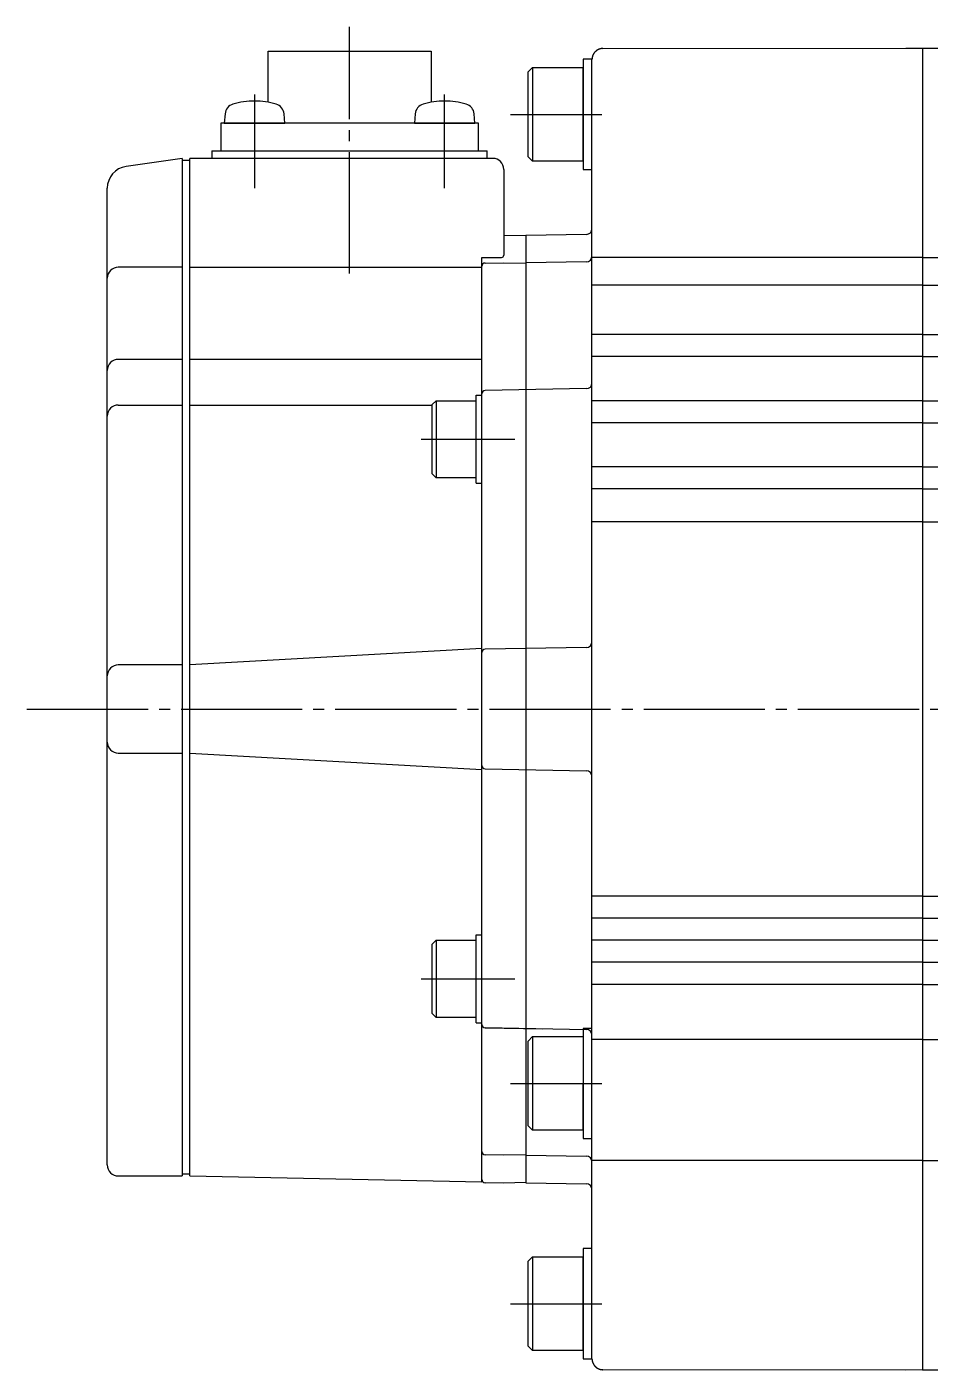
# Model space of a CAD drawing. Extents: x 0 to 707, y 0 to 380.
# Drawn here: x 201.4 to 283.4, y 203.9 to 325.9 of the extents above; entities that cross this region are included whole.
import ezdxf

# ---------------------------------------------------------------- set-up
doc = ezdxf.new("R2010")
doc.units = 0
doc.linetypes.add('DASH_CENTER', pattern=[14, 11, -1, 1, -1])
doc.layers.get('0').update_dxf_attribs({"linetype": 'CONTINUOUS'})
doc.layers.add('1', color=7, linetype='CONTINUOUS')

msp = doc.modelspace()

# ---------------------------------------------------------------- linework, layer by layer
at = {"color": 1, "linetype": 'DASH_CENTER'}
for p, q in [((230.72, 303.48), (230.72, 325.87)), ((222.09, 319.73), (222.09, 311.23)), ((239.35, 311.23), (239.35, 319.73)), ((245.34, 317.93), (253.61, 317.93)), ((237.22, 288.43), (245.72, 288.43)), ((201.42, 263.93), (475.72, 263.93)), ((237.22, 239.43), (245.72, 239.43)), ((245.34, 229.93), (253.61, 229.93)), ((245.34, 209.93), (253.61, 209.93))]:
    msp.add_line(p, q, dxfattribs=at)
at = {"color": 7, "linetype": 'CONTINUOUS'}
for p, q in [((223.32, 319.02), (223.32, 323.68)), ((223.32, 323.68), (238.12, 323.68)), ((238.12, 323.68), (238.12, 319.02)), ((253.71, 323.91), (281.22, 323.95)), ((281.22, 323.95), (282.72, 323.93)), ((282.72, 323.93), (282.72, 203.93)), ((282.72, 323.93), (406.72, 323.93)), ((247.32, 322.18), (246.92, 321.78)), ((247.32, 322.18), (247.32, 313.68)), ((247.32, 322.18), (251.92, 322.18)), ((251.92, 322.93), (251.92, 312.93)), ((252.72, 322.93), (251.92, 322.93)), ((251.92, 317.93), (251.92, 322.18)), ((252.72, 263.93), (252.72, 322.91)), ((246.92, 314.08), (246.92, 321.78)), ((219.42, 317.97), (219.34, 317.13)), ((224.84, 317.13), (224.77, 317.97)), ((236.68, 317.97), (236.6, 317.13)), ((242.1, 317.13), (242.03, 317.97)), ((251.92, 313.68), (251.92, 317.93)), ((219.02, 317.13), (219.02, 314.63)), ((242.42, 317.13), (219.02, 317.13)), ((219.34, 317.13), (224.84, 317.13)), ((236.6, 317.13), (242.1, 317.13)), ((242.42, 314.63), (242.42, 317.13)), ((215.52, 313.93), (210.44, 313.2)), ((215.52, 313.93), (215.52, 221.53)), ((216.22, 313.73), (215.52, 313.73)), ((216.22, 221.53), (216.22, 313.93)), ((243.72, 313.93), (216.22, 313.93)), ((218.22, 314.63), (243.22, 314.63)), ((218.22, 314.63), (218.22, 313.93)), ((243.22, 313.93), (243.22, 314.63)), ((246.92, 314.08), (247.32, 313.68)), ((251.92, 313.68), (247.32, 313.68)), ((244.72, 312.93), (244.72, 305.13)), ((251.92, 312.93), (252.72, 312.93)), ((208.72, 222.53), (208.72, 311.22)), ((252.72, 220.32), (252.72, 307.53)), ((244.72, 306.96), (246.72, 306.93)), ((252.23, 307.03), (246.72, 306.93)), ((246.72, 306.93), (246.72, 229.43)), ((215.52, 304.05), (209.72, 304.05)), ((216.22, 304.05), (242.72, 304.05)), ((242.72, 221), (242.72, 304.93)), ((242.72, 304.93), (244.52, 304.93)), ((243.02, 304.43), (244.72, 304.46)), ((244.72, 304.46), (246.72, 304.43)), ((252.23, 304.54), (246.72, 304.44)), ((282.72, 304.93), (406.72, 304.93)), ((282.72, 302.43), (406.72, 302.43)), ((246.72, 298.43), (246.72, 220.92)), ((282.72, 297.93), (406.72, 297.93)), ((215.52, 295.68), (209.72, 295.68)), ((242.72, 295.68), (216.22, 295.68)), ((282.72, 295.93), (406.72, 295.93)), ((252.23, 293.02), (243.02, 292.86)), ((209.72, 291.53), (215.52, 291.53)), ((216.22, 291.53), (238.22, 291.53)), ((238.57, 291.93), (238.22, 291.58)), ((238.22, 285.28), (238.22, 291.58)), ((238.57, 291.93), (238.57, 284.93)), ((238.57, 291.93), (242.22, 291.93)), ((242.22, 284.43), (242.22, 292.43)), ((242.22, 292.43), (242.72, 292.43)), ((282.72, 291.93), (406.72, 291.93)), ((282.72, 289.93), (406.72, 289.93)), ((282.72, 285.93), (406.72, 285.93)), ((238.22, 285.28), (238.57, 284.93)), ((242.22, 284.93), (238.57, 284.93)), ((242.22, 284.43), (242.72, 284.43)), ((282.72, 283.93), (406.72, 283.93)), ((282.72, 280.93), (406.72, 280.93)), ((242.72, 269.43), (216.22, 267.93)), ((252.23, 269.52), (243.02, 269.36)), ((215.52, 267.93), (209.72, 267.93)), ((252.72, 204.94), (252.72, 263.93)), ((209.72, 259.93), (215.52, 259.93)), ((216.22, 259.93), (242.72, 258.43)), ((243.02, 258.49), (252.23, 258.33)), ((282.72, 246.93), (406.72, 246.93)), ((282.72, 244.93), (406.72, 244.93)), ((238.57, 242.93), (238.22, 242.58)), ((238.57, 242.93), (242.22, 242.93)), ((238.57, 242.93), (238.57, 235.93)), ((242.22, 243.43), (242.72, 243.43)), ((242.22, 235.43), (242.22, 243.43)), ((282.72, 242.93), (406.72, 242.93)), ((238.22, 236.28), (238.22, 242.58)), ((282.72, 240.93), (406.72, 240.93)), ((282.72, 238.93), (406.72, 238.93)), ((238.22, 236.28), (238.57, 235.93)), ((242.22, 235.93), (238.57, 235.93)), ((242.22, 235.43), (242.72, 235.43)), ((243.02, 235.01), (252.23, 234.84)), ((243.02, 234.99), (248.22, 234.9)), ((252.72, 234.93), (251.92, 234.93)), ((251.92, 234.93), (251.92, 224.93)), ((247.32, 234.18), (246.92, 233.78)), ((246.92, 226.08), (246.92, 233.78)), ((247.32, 234.18), (251.92, 234.18)), ((247.32, 234.18), (247.32, 225.68)), ((282.72, 233.92), (406.72, 233.92)), ((251.92, 225.68), (251.92, 229.93)), ((246.92, 226.08), (247.32, 225.68)), ((251.92, 225.68), (247.32, 225.68)), ((251.92, 224.93), (252.72, 224.93)), ((244.72, 223.41), (243.02, 223.44)), ((246.72, 223.44), (244.72, 223.41)), ((246.72, 223.43), (252.23, 223.33)), ((282.72, 222.93), (406.72, 222.93)), ((209.72, 221.53), (215.52, 221.53)), ((215.52, 221.73), (216.22, 221.73)), ((216.22, 221.53), (242.72, 221)), ((244.72, 220.89), (243.02, 220.92)), ((246.72, 220.93), (244.72, 220.89)), ((246.72, 220.92), (252.23, 220.82)), ((252.72, 214.93), (251.92, 214.93)), ((251.92, 214.93), (251.92, 204.93)), ((247.32, 214.18), (246.92, 213.78)), ((246.92, 206.08), (246.92, 213.78)), ((247.32, 214.18), (251.92, 214.18)), ((247.32, 214.18), (247.32, 205.68)), ((251.92, 209.93), (251.92, 214.18)), ((251.92, 205.68), (251.92, 209.93)), ((246.92, 206.08), (247.32, 205.68)), ((251.92, 205.68), (247.32, 205.68)), ((251.92, 204.93), (252.72, 204.93)), ((281.22, 203.9), (253.71, 203.94)), ((282.72, 203.93), (281.22, 203.9)), ((282.72, 203.93), (406.72, 203.93))]:
    msp.add_line(p, q, dxfattribs=at)
for points in [[(253.71, 323.91, 0), (253.69, 323.91, 0), (253.68, 323.91, 0), (253.67, 323.91, 0), (253.66, 323.91, 0), (253.65, 323.9, 0), (253.63, 323.9, 0), (253.62, 323.9, 0), (253.61, 323.9, 0), (253.6, 323.9, 0), (253.59, 323.9, 0), (253.57, 323.9, 0), (253.56, 323.89, 0), (253.55, 323.89, 0), (253.54, 323.89, 0), (253.53, 323.89, 0), (253.51, 323.89, 0), (253.5, 323.88, 0), (253.49, 323.88, 0), (253.48, 323.88, 0), (253.47, 323.88, 0), (253.46, 323.87, 0), (253.44, 323.87, 0), (253.43, 323.87, 0), (253.42, 323.86, 0), (253.41, 323.86, 0), (253.4, 323.85, 0), (253.39, 323.85, 0), (253.37, 323.85, 0), (253.36, 323.84, 0), (253.35, 323.84, 0), (253.34, 323.83, 0), (253.33, 323.83, 0), (253.32, 323.82, 0), (253.31, 323.82, 0), (253.3, 323.81, 0), (253.28, 323.81, 0), (253.27, 323.8, 0), (253.26, 323.8, 0), (253.25, 323.79, 0), (253.24, 323.79, 0), (253.23, 323.78, 0), (253.22, 323.77, 0), (253.21, 323.77, 0), (253.2, 323.76, 0), (253.19, 323.75, 0), (253.18, 323.75, 0), (253.17, 323.74, 0), (253.16, 323.73, 0), (253.15, 323.73, 0), (253.14, 323.72, 0), (253.13, 323.71, 0), (253.12, 323.7, 0), (253.11, 323.7, 0), (253.1, 323.69, 0), (253.09, 323.68, 0), (253.08, 323.68, 0), (253.07, 323.67, 0), (253.06, 323.66, 0), (253.06, 323.65, 0), (253.05, 323.64, 0), (253.04, 323.63, 0), (253.03, 323.63, 0), (253.02, 323.62, 0), (253.01, 323.61, 0), (253, 323.6, 0), (252.99, 323.59, 0), (252.99, 323.58, 0), (252.98, 323.57, 0), (252.97, 323.56, 0), (252.96, 323.56, 0), (252.95, 323.55, 0), (252.95, 323.54, 0), (252.94, 323.53, 0), (252.93, 323.52, 0), (252.92, 323.51, 0), (252.92, 323.5, 0), (252.91, 323.49, 0), (252.9, 323.48, 0), (252.9, 323.47, 0), (252.89, 323.46, 0), (252.88, 323.45, 0), (252.88, 323.44, 0), (252.87, 323.43, 0), (252.86, 323.42, 0), (252.86, 323.41, 0), (252.85, 323.4, 0), (252.84, 323.39, 0), (252.84, 323.38, 0), (252.83, 323.36, 0), (252.83, 323.35, 0), (252.82, 323.34, 0), (252.82, 323.33, 0), (252.81, 323.32, 0), (252.81, 323.31, 0), (252.8, 323.3, 0), (252.8, 323.29, 0), (252.79, 323.28, 0), (252.79, 323.26, 0), (252.78, 323.25, 0), (252.78, 323.24, 0), (252.78, 323.23, 0), (252.77, 323.22, 0), (252.77, 323.21, 0), (252.77, 323.2, 0), (252.76, 323.18, 0), (252.76, 323.17, 0), (252.76, 323.16, 0), (252.75, 323.15, 0), (252.75, 323.14, 0), (252.75, 323.12, 0), (252.75, 323.11, 0), (252.74, 323.1, 0), (252.74, 323.09, 0), (252.74, 323.08, 0), (252.74, 323.07, 0), (252.74, 323.05, 0), (252.73, 323.04, 0), (252.73, 323.03, 0), (252.73, 323.02, 0), (252.73, 323, 0), (252.73, 322.99, 0), (252.73, 322.98, 0), (252.73, 322.97, 0), (252.72, 322.96, 0), (252.72, 322.94, 0), (252.72, 322.93, 0), (252.72, 322.92, 0), (252.72, 322.91, 0)], [(252.72, 204.94, 0), (252.72, 204.93, 0), (252.72, 204.92, 0), (252.72, 204.91, 0), (252.72, 204.9, 0), (252.73, 204.88, 0), (252.73, 204.87, 0), (252.73, 204.86, 0), (252.73, 204.85, 0), (252.73, 204.84, 0), (252.73, 204.82, 0), (252.73, 204.81, 0), (252.74, 204.8, 0), (252.74, 204.79, 0), (252.74, 204.78, 0), (252.74, 204.76, 0), (252.74, 204.75, 0), (252.75, 204.74, 0), (252.75, 204.73, 0), (252.75, 204.72, 0), (252.75, 204.7, 0), (252.76, 204.69, 0), (252.76, 204.68, 0), (252.76, 204.67, 0), (252.77, 204.66, 0), (252.77, 204.65, 0), (252.77, 204.63, 0), (252.78, 204.62, 0), (252.78, 204.61, 0), (252.78, 204.6, 0), (252.79, 204.59, 0), (252.79, 204.58, 0), (252.8, 204.56, 0), (252.8, 204.55, 0), (252.81, 204.54, 0), (252.81, 204.53, 0), (252.82, 204.52, 0), (252.82, 204.51, 0), (252.83, 204.5, 0), (252.83, 204.49, 0), (252.84, 204.48, 0), (252.84, 204.47, 0), (252.85, 204.46, 0), (252.86, 204.44, 0), (252.86, 204.44, 0), (252.87, 204.42, 0), (252.88, 204.41, 0), (252.88, 204.4, 0), (252.89, 204.39, 0), (252.9, 204.38, 0), (252.9, 204.37, 0), (252.91, 204.36, 0), (252.92, 204.35, 0), (252.92, 204.34, 0), (252.93, 204.33, 0), (252.94, 204.32, 0), (252.95, 204.31, 0), (252.95, 204.31, 0), (252.96, 204.3, 0), (252.97, 204.29, 0), (252.98, 204.28, 0), (252.99, 204.27, 0), (252.99, 204.26, 0), (253, 204.25, 0), (253.01, 204.24, 0), (253.02, 204.23, 0), (253.03, 204.23, 0), (253.04, 204.22, 0), (253.05, 204.21, 0), (253.06, 204.2, 0), (253.06, 204.19, 0), (253.07, 204.19, 0), (253.08, 204.18, 0), (253.09, 204.17, 0), (253.1, 204.16, 0), (253.11, 204.15, 0), (253.12, 204.15, 0), (253.13, 204.14, 0), (253.14, 204.13, 0), (253.15, 204.12, 0), (253.16, 204.12, 0), (253.17, 204.11, 0), (253.18, 204.1, 0), (253.19, 204.1, 0), (253.2, 204.09, 0), (253.21, 204.09, 0), (253.22, 204.08, 0), (253.23, 204.07, 0), (253.24, 204.07, 0), (253.25, 204.06, 0), (253.26, 204.06, 0), (253.27, 204.05, 0), (253.28, 204.04, 0), (253.3, 204.04, 0), (253.31, 204.03, 0), (253.32, 204.03, 0), (253.33, 204.03, 0), (253.34, 204.02, 0), (253.35, 204.02, 0), (253.36, 204.01, 0), (253.37, 204.01, 0), (253.39, 204, 0), (253.4, 204, 0), (253.41, 204, 0), (253.42, 203.99, 0), (253.43, 203.99, 0), (253.44, 203.98, 0), (253.46, 203.98, 0), (253.47, 203.98, 0), (253.48, 203.97, 0), (253.49, 203.97, 0), (253.5, 203.97, 0), (253.51, 203.97, 0), (253.53, 203.96, 0), (253.54, 203.96, 0), (253.55, 203.96, 0), (253.56, 203.96, 0), (253.57, 203.96, 0), (253.59, 203.95, 0), (253.6, 203.95, 0), (253.61, 203.95, 0), (253.62, 203.95, 0), (253.63, 203.95, 0), (253.65, 203.95, 0), (253.66, 203.95, 0), (253.67, 203.94, 0), (253.68, 203.94, 0), (253.69, 203.94, 0), (253.71, 203.94, 0)]]:
    msp.add_polyline3d(points, dxfattribs=at)
for centre, radius, start, end in [((220.41, 317.89), 1, 106.257, 175), ((222.09, 312.13), 7, 90, 106.257), ((222.09, 312.13), 7, 73.743, 90), ((223.77, 317.89), 1, 5, 73.743), ((237.67, 317.89), 1, 106.257, 175), ((239.35, 312.13), 7, 90, 106.257), ((239.35, 312.13), 7, 73.743, 90), ((241.03, 317.89), 1, 5, 73.743), ((243.72, 312.93), 1, 0, 90), ((210.72, 311.22), 2, 98.1301, 180), ((252.22, 307.53), 0.5, 271, 0), ((244.52, 305.13), 0.2, 270, 0), ((252.22, 305.04), 0.5, 271, 0), ((209.72, 303.05), 1, 90, 180), ((243.02, 304.13), 0.3, 91, 180), ((209.72, 294.68), 1, 90, 180), ((243.02, 292.56), 0.3, 91, 180), ((252.22, 293.52), 0.5, 271, 0), ((209.72, 290.53), 1, 90, 180), ((252.22, 270.02), 0.5, 271, 0), ((243.02, 269.06), 0.3, 91, 180), ((209.72, 266.93), 1, 90, 180), ((209.72, 260.93), 1, 180, 270), ((243.02, 258.79), 0.3, 180, 269), ((252.22, 257.83), 0.5, 0, 89), ((243.02, 235.29), 0.3, 180, 269), ((252.22, 234.34), 0.5, 0, 89), ((243.02, 223.74), 0.3, 180, 269), ((252.22, 222.83), 0.5, 360, 89), ((209.72, 222.53), 1, 180, 270), ((243.02, 221.22), 0.3, 180, 269), ((252.22, 220.32), 0.5, 0, 89)]:
    msp.add_arc(centre, radius, start, end, dxfattribs=at)
at = {"layer": '1', "color": 7, "linetype": 'CONTINUOUS'}
for p, q in [((282.72, 304.93), (252.72, 304.93)), ((282.72, 302.43), (252.72, 302.43)), ((282.72, 297.93), (252.72, 297.93)), ((282.72, 295.93), (252.72, 295.93)), ((282.72, 291.93), (252.72, 291.93)), ((282.72, 289.93), (252.72, 289.93)), ((282.72, 285.93), (252.72, 285.93)), ((282.72, 283.93), (252.72, 283.93)), ((282.72, 280.93), (252.72, 280.93)), ((282.72, 246.93), (252.72, 246.93)), ((282.72, 244.93), (252.72, 244.93)), ((282.72, 242.93), (252.72, 242.93)), ((282.72, 240.93), (252.72, 240.93)), ((282.72, 238.93), (252.72, 238.93)), ((282.72, 233.92), (252.72, 233.92)), ((282.72, 222.93), (252.72, 222.93))]:
    msp.add_line(p, q, dxfattribs=at)

doc.saveas('drawing.dxf')
